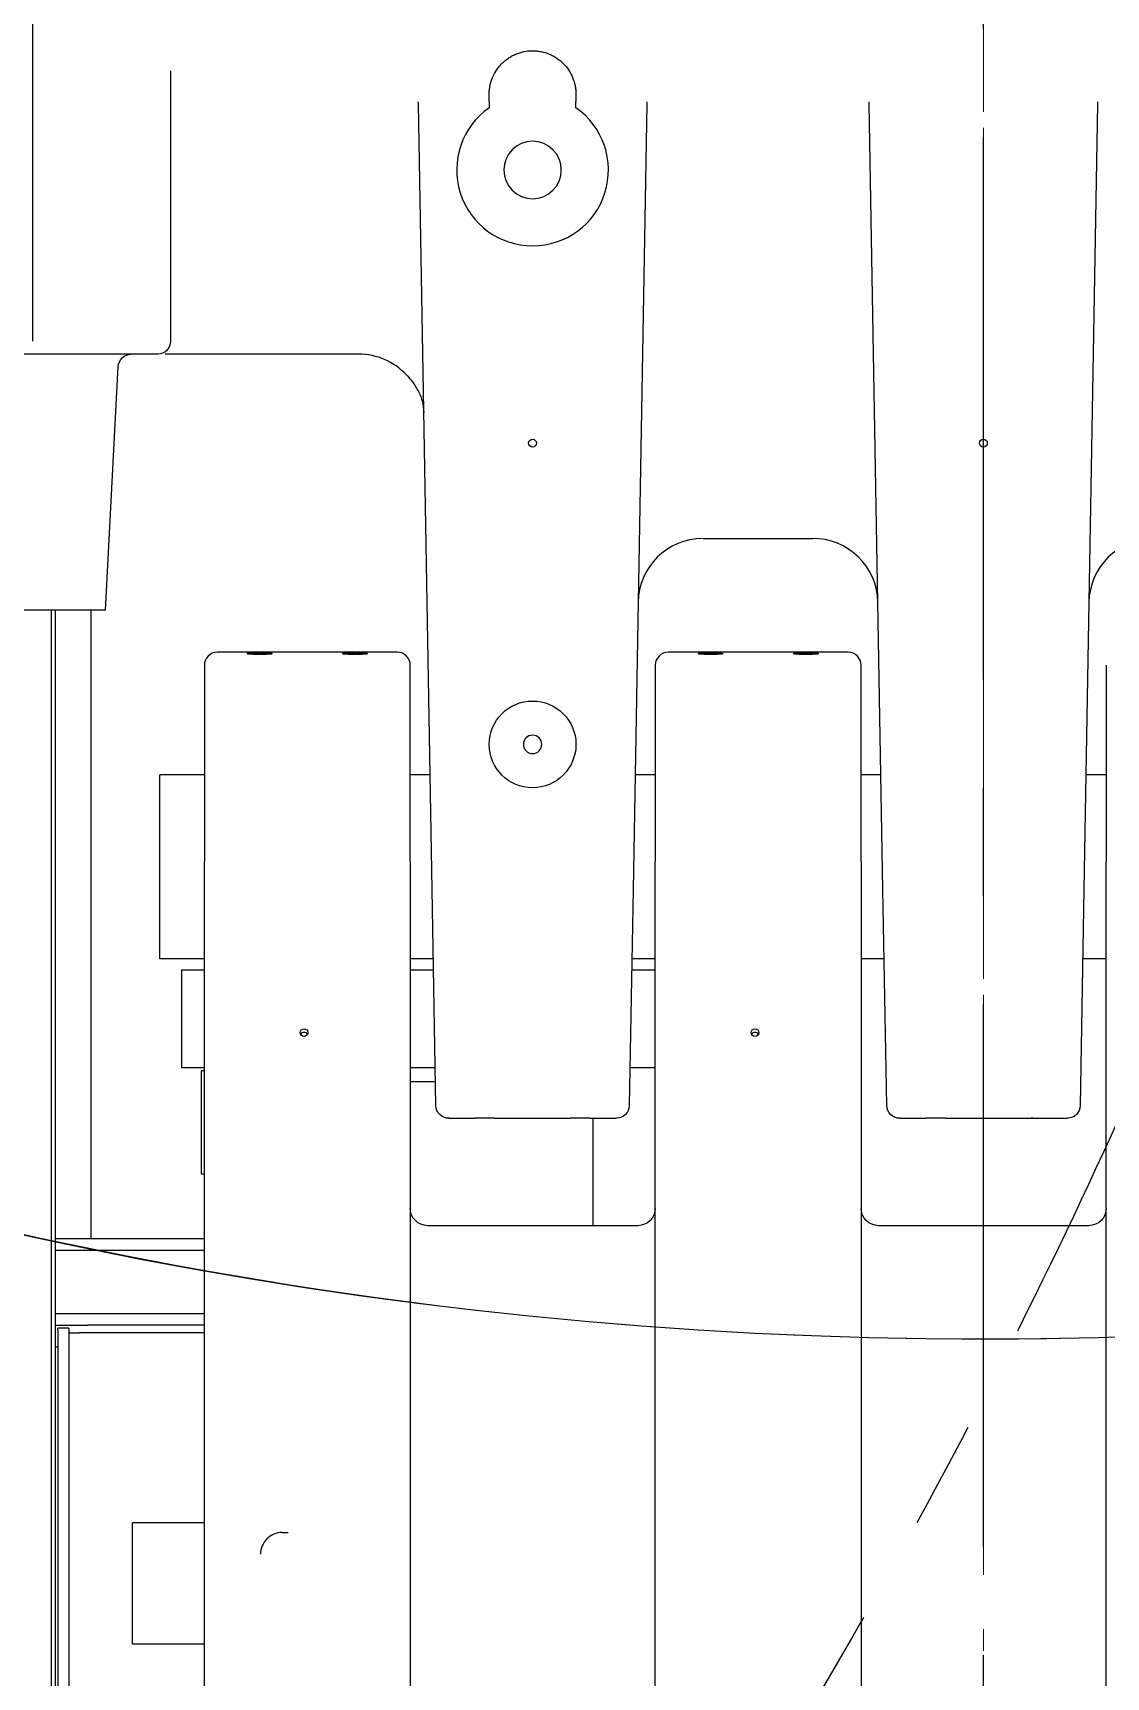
# Model space of a CAD drawing. Header units: millimetres. Extents: x 10462777 to 22643323, y 453826 to 1389191.
# Drawn here: x 11281669 to 11282164, y 582069 to 582828 of the extents above; entities that cross this region are included whole.
import ezdxf

# ---------------------------------------------------------------- set-up
doc = ezdxf.new("R2010")
doc.units = ezdxf.units.MM
doc.header["$LTSCALE"] = 200
doc.header["$MEASUREMENT"] = 0
for name, pattern in [('CENTER', [2, 1.25, -0.25, 0.25, -0.25]), ('CENTER2', [1.125, 0.75, -0.125, 0.125, -0.125]), ('PHANTOM', [2.5, 1.25, -0.25, 0.25, -0.25, 0.25, -0.25])]:
    doc.linetypes.add(name, pattern=pattern)
doc.layers.get('0').update_dxf_attribs({"linetype": 'CONTINUOUS'})
for name, color, linetype in [('1', 1, 'CENTER'), ('2', 2, 'CONTINUOUS'), ('DV1_DEFAULT', 7, 'CONTINUOUS')]:
    doc.layers.add(name, color=color, linetype=linetype)
doc.layers.add('LAYOUT', color=8, linetype='CONTINUOUS', lineweight=25)

# ---------------------------------------------------------------- blocks, each defined once
blk = doc.blocks.new('r710ic')
at = {"layer": 'DV1_DEFAULT', "color": 1, "linetype": 'CENTER2', "lineweight": 0}
for p, q in [((274132.55, 104232.63), (269847.55, 104232.63)), ((269950.18, 104232.63), (274235.19, 104232.63))]:
    blk.add_line(p, q, dxfattribs=at)
at = {"layer": 'DV1_DEFAULT', "color": 7, "linetype": 'Continuous', "lineweight": 0}
blk.add_arc((272041.37, 104232.63), 2050.12, 337.10565, 23.79911, dxfattribs=at)
at = {"layer": 'LAYOUT', "color": 3}
blk.add_circle((272041.37, 104232.63), 2050.12, dxfattribs=at)
blk = doc.blocks.new('A$C7DA30AB0')
at = {"layer": 'LAYOUT', "color": 6, "linetype": 'PHANTOM'}
blk.add_circle((3030.45, 3025.99, 0), 2693.02, dxfattribs=at)

msp = doc.modelspace()

# ---------------------------------------------------------------- linework, layer by layer
at = {"layer": '1', "color": 23, "linetype": 'CENTER'}
msp.add_line((11282107.87228, 579329.36568, 0), (11282107.87228, 587294.33381, 0), dxfattribs=at)
at = {"layer": '2', "color": 124, "linetype": 'Continuous'}
for p, q in [((11281669.35753, 582685.41335, 0), (11281669.35753, 582889.2026, 0)), ((11281732.86696, 582810.16343, 0), (11281732.86696, 582685.41335, 0)), ((11281853.525, 582432.53362, 0), (11281847.20231, 582794.76048, 0)), ((11281879.86905, 582795.95448, 0), (11281879.86905, 582799.41497, 0)), ((11281879.86905, 582795.95448, 0), (11281879.86905, 582793.13769, 0)), ((11281919.86961, 582799.41497, 0), (11281919.86961, 582795.95448, 0)), ((11281919.86961, 582793.13769, 0), (11281919.86961, 582795.95448, 0)), ((11281952.53635, 582794.76048, 0), (11281946.21366, 582432.53362, 0)), ((11282061.52795, 582432.53362, 0), (11282055.20526, 582794.76048, 0)), ((11282160.53931, 582794.76048, 0), (11282154.21661, 582432.53362, 0)), ((11281726.86687, 582679.41326, 0), (11281663.00658, 582679.41326, 0)), ((11281727.21579, 582679.41326, 0), (11281726.86687, 582679.41326, 0)), ((11281819.73436, 582679.41326, 0), (11281738.86704, 582679.41326, 0)), ((11281702.86653, 582561.41158, 0), (11281708.75274, 582673.7272, 0)), ((11281978.52059, 582594.41205, 0), (11282029.22102, 582594.41205, 0)), ((11281702.86653, 582561.41158, 0), (11281442.86284, 582561.41158, 0)), ((11281855.26579, 582332.80362, 0), (11281853.525, 582432.53362, 0)), ((11281946.21366, 582432.53362, 0), (11281944.47287, 582332.80362, 0)), ((11282063.26875, 582332.80362, 0), (11282061.52795, 582432.53362, 0)), ((11282154.21661, 582432.53362, 0), (11282152.47582, 582332.80362, 0)), ((11281861.26496, 582326.90825, 0), (11281873.37594, 582326.90825, 0)), ((11281882.31148, 582326.90825, 0), (11281917.37657, 582326.90825, 0)), ((11281926.3121, 582326.90825, 0), (11281938.47369, 582326.90825, 0)), ((11282069.26792, 582326.90825, 0), (11282081.3789, 582326.90825, 0)), ((11282090.31443, 582326.90825, 0), (11282125.43013, 582326.90825, 0)), ((11282134.36567, 582326.90825, 0), (11282146.47665, 582326.90825, 0))]:
    msp.add_line(p, q, dxfattribs=at)
at = {"layer": '2', "color": 252, "linetype": 'Continuous'}
for p, q in [((11281677.86618, 582561.3569, 0), (11281677.86618, 581835.92831, 0)), ((11281679.8662, 581835.96081, 0), (11281679.8662, 582561.35424, 0)), ((11281696.11644, 582561.41805, 0), (11281696.11644, 582271.43373, 0)), ((11281837.46844, 582541.91131, 0), (11281754.46726, 582541.91131, 0)), ((11282045.4714, 582541.91131, 0), (11281962.47022, 582541.91131, 0)), ((11281748.46718, 582535.91122, 0), (11281748.46718, 582445.34482, 0)), ((11281843.46853, 582445.34482, 0), (11281843.46853, 582535.91122, 0)), ((11281956.47013, 582535.91122, 0), (11281956.47013, 582445.34482, 0)), ((11282051.47148, 582445.34482, 0), (11282051.47148, 582535.91122, 0)), ((11282164.47309, 582535.91122, 0), (11282164.47309, 582445.34482, 0)), ((11281748.47632, 582485.41051, 0), (11281727.86689, 582485.41051, 0)), ((11281727.86689, 582400.4093, 0), (11281727.86689, 582485.41051, 0)), ((11281852.60881, 582485.41051, 0), (11281843.4779, 582485.41051, 0)), ((11281956.48177, 582485.41051, 0), (11281947.13852, 582485.41051, 0)), ((11282060.61427, 582485.41051, 0), (11282051.47156, 582485.41051, 0)), ((11282164.46363, 582485.41051, 0), (11282155.13217, 582485.41051, 0)), ((11281748.46718, 581853.79938, 0), (11281748.46718, 582445.34482, 0)), ((11281843.46853, 582445.34482, 0), (11281843.46853, 581853.79938, 0)), ((11281956.47013, 581853.79938, 0), (11281956.47013, 582445.34482, 0)), ((11282051.47148, 582445.34482, 0), (11282051.47148, 581853.79938, 0)), ((11282164.47309, 581853.79938, 0), (11282164.47309, 582445.34482, 0)), ((11281748.47632, 582400.4093, 0), (11281727.86689, 582400.4093, 0)), ((11281854.09524, 582400.4093, 0), (11281843.4779, 582400.4093, 0)), ((11281956.48177, 582400.4093, 0), (11281945.66389, 582400.4093, 0)), ((11282062.0889, 582400.4093, 0), (11282051.47156, 582400.4093, 0)), ((11282164.46363, 582400.4093, 0), (11282153.64575, 582400.4093, 0)), ((11281737.86703, 582395.25922, 0), (11281737.86703, 582350.25859, 0)), ((11281748.46533, 582395.25922, 0), (11281737.86703, 582395.25922, 0)), ((11281854.18275, 582395.25922, 0), (11281843.46362, 582395.25922, 0)), ((11281956.47157, 582395.25922, 0), (11281945.56499, 582395.25922, 0)), ((11281748.46533, 582350.25859, 0), (11281737.86703, 582350.25859, 0)), ((11281748.46718, 582348.77662, 0), (11281746.96716, 582348.77662, 0)), ((11281746.96716, 582348.7417, 0), (11281746.96716, 582348.77662, 0)), ((11281746.96716, 582348.7417, 0), (11281746.96716, 582331.181, 0)), ((11281854.96964, 582350.25859, 0), (11281843.46362, 582350.25859, 0)), ((11281956.47157, 582350.25859, 0), (11281944.77931, 582350.25859, 0)), ((11281855.08051, 582343.73063, 0), (11281843.46711, 582343.73063, 0)), ((11281746.96716, 582331.181, 0), (11281746.96716, 582324.56943, 0)), ((11281746.96716, 582324.56943, 0), (11281746.96716, 582306.67394, 0)), ((11281927.86973, 582277.36802, 0), (11281927.86973, 582326.90825, 0)), ((11281746.96716, 582306.67394, 0), (11281746.96716, 582301.32026, 0)), ((11281746.96716, 582301.32026, 0), (11281748.46718, 582301.32026, 0)), ((11281948.47002, 582277.36881, 0), (11281851.46864, 582277.36881, 0)), ((11282156.47297, 582277.36881, 0), (11282059.4716, 582277.36881, 0)), ((11281679.87186, 582271.40747, 0), (11281748.48214, 582271.40747, 0)), ((11281748.48309, 582265.90739, 0), (11281679.87281, 582265.90739, 0)), ((11281679.8662, 582231.4069, 0), (11281681.27183, 582231.4069, 0)), ((11281679.87281, 582236.90698, 0), (11281748.48309, 582236.90698, 0)), ((11281681.27701, 582231.4069, 0), (11281694.71481, 582231.4069, 0)), ((11281748.47862, 582231.4069, 0), (11281694.7126, 582231.4069, 0)), ((11281685.86629, 582230.11367, 0), (11281680.86622, 582230.11367, 0)), ((11281680.86622, 582229.11366, 0), (11281680.86622, 582230.11367, 0)), ((11281680.86622, 582229.11366, 0), (11281680.86622, 581835.90497, 0)), ((11281685.86629, 582230.11367, 0), (11281685.86629, 582229.11366, 0)), ((11281685.86629, 582229.11366, 0), (11281685.86629, 581835.90497, 0)), ((11281748.47834, 582227.85852, 0), (11281690.86636, 582227.85852, 0)), ((11281679.8662, 582221.40676, 0), (11281680.86627, 582221.40676, 0)), ((11281784.36769, 582135.7892, 0), (11281787.1377, 582135.7892, 0))]:
    msp.add_line(p, q, dxfattribs=at)
at = {"layer": '2', "color": 163, "linetype": 'Continuous'}
for p, q in [((11281748.46921, 582140.3056, 0), (11281715.36671, 582140.3056, 0)), ((11281715.36671, 582084.30481, 0), (11281715.36671, 582140.3056, 0)), ((11281748.46921, 582084.30481, 0), (11281715.36671, 582084.30481, 0))]:
    msp.add_line(p, q, dxfattribs=at)
at = {"layer": '2', "color": 124, "linetype": 'Continuous', "extrusion": (0, 0, -1)}
for centre, radius in [((-11281899.86933, 582764.41447, 0), 13.25019), ((-11281899.86933, 582499.4107, 0), 4.25006)]:
    msp.add_circle(centre, radius, dxfattribs=at)
at = {"layer": '2', "color": 124, "linetype": 'Continuous'}
for centre, radius in [((11281899.86933, 582638.41268, 0), 1.80003), ((11282107.87228, 582638.41268, 0), 1.80003), ((11281899.86933, 582499.4107, 0), 20.00028)]:
    msp.add_circle(centre, radius, dxfattribs=at)
for centre, radius, start, end in [((11281899.86933, 582764.41447, 0), 35.0005, 124.84990454, 55.15009546), ((11281819.73436, 582649.41283, 0), 30.00043, 43.34805053, 90), ((11281978.52059, 582564.41163, 0), 30.00043, 90.40924536, 179.00000004), ((11282029.22102, 582564.41163, 0), 30.00043, 0.99999996, 90.51429379), ((11282186.52355, 582564.41163, 0), 30.00043, 90.40924536, 179.00000004)]:
    msp.add_arc(centre, radius, start, end, dxfattribs=at)
at = {"layer": '2', "color": 124, "linetype": 'Continuous', "extrusion": (0, 0, -1)}
for centre, start, end in [((-11281714.74461, 582673.41318, 0), 3.00000005, 90), ((-11281726.86687, 582685.41335, 0), 180, 270), ((-11281861.26496, 582332.90834, 0), 270.00146305, 359.00000004), ((-11281938.47369, 582332.90834, 0), 180.99999996, 268.44733529), ((-11282069.26792, 582332.90834, 0), 270.00146305, 359.00000004), ((-11282146.47665, 582332.90834, 0), 180.99999996, 268.44733529)]:
    msp.add_arc(centre, 6.00009, start, end, dxfattribs=at)
at = {"layer": '2', "color": 252, "linetype": 'Continuous'}
for centre, start, end in [((11281754.46726, 582535.91122, 0), 90, 180), ((11281837.46844, 582535.91122, 0), 0, 90), ((11281962.47022, 582535.91122, 0), 90, 180), ((11282045.4714, 582535.91122, 0), 0, 90)]:
    msp.add_arc(centre, 6.00009, start, end, dxfattribs=at)
at = {"layer": '2', "color": 252, "linetype": 'Continuous', "extrusion": (0, 0, -1)}
for centre, start, end in [((-11281851.46864, 582285.36892, 0), 270, 0), ((-11281948.47002, 582285.36892, 0), 180, 270), ((-11282059.4716, 582285.36892, 0), 270, 0), ((-11282156.47297, 582285.36892, 0), 180, 270)]:
    msp.add_arc(centre, 8.00011, start, end, dxfattribs=at)
at = {"layer": '2', "color": 124, "linetype": 'Continuous'}
for centre, major_axis, ratio, start_param, end_param in [((11281817.20665, 582794.23051, 0), (-0.62668, 36.79318), 0.815259284, 4.712907246, 4.741353576), ((11281982.5321, 582794.23051, 0), (-0.62667, -36.79324), 0.815260537, 4.683424297, 4.711870583), ((11282025.20952, 582794.23051, 0), (-0.62667, 36.79323), 0.815260395, 4.712907364, 4.741353655), ((11282190.53506, 582794.23051, 0), (-0.62667, -36.79324), 0.815260582, 4.683424294, 4.711870578)]:
    msp.add_ellipse(centre, major_axis=major_axis, ratio=ratio, start_param=start_param, end_param=end_param, dxfattribs=at)
at = {"layer": '2', "color": 172, "linetype": 'Continuous'}
for centre in [(11281772.46752, 582541.28564, 0), (11281775.46756, 582541.28564, 0), (11281816.46815, 582541.28564, 0), (11281819.46819, 582541.28564, 0), (11281980.47047, 582541.28564, 0), (11281983.47052, 582541.28564, 0), (11282024.4711, 582541.28564, 0), (11282027.47114, 582541.28564, 0)]:
    msp.add_ellipse(centre, major_axis=(-4.25006, 0), ratio=0.107732801, dxfattribs=at)
at = {"layer": '2', "color": 252, "linetype": 'Continuous'}
for centre in [(11281794.46783, 582366.4557, 0), (11282002.47079, 582366.4557, 0)]:
    msp.add_ellipse(centre, major_axis=(1.80003, 0), ratio=0.994179885, dxfattribs=at)
for centre, major_axis, ratio, start_param, end_param in [((11281794.46783, 582364.73195, 0), (1.80003, 0), 0.994179885, 0.502554457, 2.639034506), ((11282002.47079, 582364.73195, 0), (1.80003, 0), 0.994179885, 0.502554457, 2.639034506), ((11281690.86636, 582227.98726, 0), (-5.00007, 0), 0.025747205, 0, 1.570796327), ((11281784.36769, 582125.79237, 0), (-10.00014, 0), 0.999668486, 4.71238898, 6.283185307)]:
    msp.add_ellipse(centre, major_axis=major_axis, ratio=ratio, start_param=start_param, end_param=end_param, dxfattribs=at)
at = {"layer": '2', "color": 124, "linetype": 'Continuous'}
for points, knots in [([(11281879.86905, 582799.41497, 0), (11281879.86905, 582800.08237, 0), (11281879.90236, 582800.74299, 0), (11281880.03266, 582802.05128, 0), (11281880.12966, 582802.69896, 0), (11281880.38639, 582803.98162, 0), (11281880.54613, 582804.61661, 0), (11281880.78559, 582805.40239, 0), (11281880.83548, 582805.55915, 0), (11281880.93928, 582805.87187, 0), (11281880.99324, 582806.02796, 0), (11281881.1603, 582806.49253, 0), (11281881.27879, 582806.79804, 0), (11281881.90603, 582808.30522, 0), (11281882.51803, 582809.44631, 0), (11281883.4192, 582810.7952, 0), (11281883.60631, 582811.06107, 0), (11281883.99452, 582811.58493, 0), (11281884.19596, 582811.84327, 0), (11281884.81524, 582812.59866, 0), (11281885.24974, 582813.07862, 0), (11281886.1613, 582813.99297, 0), (11281886.63837, 582814.42733, 0), (11281887.63573, 582815.25064, 0), (11281888.15602, 582815.63958, 0), (11281888.97045, 582816.18795, 0), (11281889.24795, 582816.36504, 0), (11281889.80827, 582816.70351, 0), (11281890.09181, 582816.8654, 0), (11281890.95249, 582817.32938, 0), (11281891.53969, 582817.60982, 0), (11281892.74117, 582818.11323, 0), (11281893.35545, 582818.3362, 0), (11281894.29799, 582818.62641, 0), (11281894.6157, 582818.71576, 0), (11281895.25839, 582818.87931, 0), (11281895.58412, 582818.95361, 0), (11281897.21159, 582819.28233, 0), (11281898.5226, 582819.41346, 0), (11281900.5025, 582819.41612, 0), (11281901.16471, 582819.38442, 0), (11281901.99538, 582819.30263, 0), (11281902.16167, 582819.28415, 0), (11281902.49248, 582819.24318, 0), (11281902.65726, 582819.22068, 0), (11281903.14972, 582819.14719, 0), (11281903.47555, 582819.09021, 0), (11281905.09259, 582818.76618, 0), (11281906.34775, 582818.38287, 0), (11281907.86963, 582817.74841, 0), (11281908.17218, 582817.61338, 0), (11281908.76631, 582817.33042, 0), (11281909.05858, 582817.18223, 0), (11281909.92142, 582816.71796, 0), (11281910.47804, 582816.38221, 0), (11281911.55528, 582815.65907, 0), (11281912.0759, 582815.27166, 0), (11281912.82988, 582814.65115, 0), (11281913.07692, 582814.43755, 0), (11281913.561, 582813.99771, 0), (11281913.79663, 582813.77279, 0), (11281914.94346, 582812.62363, 0), (11281915.76182, 582811.6264, 0), (11281916.66355, 582810.28099, 0), (11281916.83778, 582810.00691, 0), (11281917.1738, 582809.44855, 0), (11281917.33591, 582809.16368, 0), (11281917.80099, 582808.29734, 0), (11281918.08063, 582807.70849, 0), (11281918.83077, 582805.90844, 0), (11281919.21342, 582804.66408, 0), (11281919.53929, 582803.04988, 0), (11281919.59681, 582802.72379, 0), (11281919.69583, 582802.0667, 0), (11281919.7371, 582801.73729, 0), (11281919.83628, 582800.74647, 0), (11281919.86961, 582800.08247, 0), (11281919.86961, 582799.41497, 0)], [0, 0, 0, 0, 0.03125, 0.03125, 0.0625, 0.0625, 0.09375, 0.09375, 0.1015625, 0.1015625, 0.109375, 0.109375, 0.125, 0.125, 0.1875, 0.1875, 0.203125, 0.203125, 0.21875, 0.21875, 0.25, 0.25, 0.28125, 0.28125, 0.3125, 0.3125, 0.328125, 0.328125, 0.34375, 0.34375, 0.375, 0.375, 0.40625, 0.40625, 0.421875, 0.421875, 0.4375, 0.4375, 0.5, 0.5, 0.53125, 0.53125, 0.5390625, 0.5390625, 0.546875, 0.546875, 0.5625, 0.5625, 0.625, 0.625, 0.640625, 0.640625, 0.65625, 0.65625, 0.6875, 0.6875, 0.71875, 0.71875, 0.734375, 0.734375, 0.75, 0.75, 0.8125, 0.8125, 0.828125, 0.828125, 0.84375, 0.84375, 0.875, 0.875, 0.9375, 0.9375, 0.953125, 0.953125, 0.96875, 0.96875, 1, 1, 1, 1]), ([(11281738.86704, 582679.41326, 0), (11281738.71279, 582679.41326, 0), (11281738.55726, 582679.41326, 0), (11281738.24756, 582679.41326, 0), (11281737.78328, 582679.41326, 0), (11281737.32058, 582679.41326, 0), (11281736.39942, 582679.41326, 0), (11281735.79095, 582679.41326, 0), (11281733.99979, 582679.41326, 0), (11281732.85011, 582679.41326, 0), (11281731.30748, 582679.41326, 0), (11281730.83911, 582679.41326, 0), (11281730.39884, 582679.41326, 0)], [0, 0, 0, 0, 0.050695784, 0.050695784, 0.101391569, 0.202783137, 0.202783137, 0.405566275, 0.405566275, 0.81113255, 0.81113255, 1, 1, 1, 1]), ([(11281841.55059, 582670.00598, 0), (11281842.51638, 582668.98283, 0), (11281843.49117, 582667.8854, 0), (11281845.34067, 582665.48255, 0), (11281846.21662, 582664.17761, 0), (11281847.37225, 582662.00577, 0), (11281847.7322, 582661.24237, 0), (11281848.37273, 582659.65609, 0), (11281848.6543, 582658.83217, 0), (11281849.36153, 582656.25989, 0), (11281849.6521, 582654.41189, 0), (11281849.68718, 582652.40194, 0)], [0, 0, 0, 0, 0.25, 0.25, 0.5, 0.5, 0.625, 0.625, 0.75, 0.75, 1, 1, 1, 1]), ([(11281882.36908, 582326.90825, 0), (11281882.36916, 582326.90825, 0), (11281882.36207, 582326.90855, 0), (11281882.33315, 582326.90975, 0), (11281882.31133, 582326.91066, 0), (11281882.22524, 582326.91419, 0), (11281882.1403, 582326.91765, 0), (11281881.97135, 582326.92418, 0), (11281881.90764, 582326.9266, 0), (11281881.76834, 582326.93175, 0), (11281881.69273, 582326.93447, 0), (11281881.44847, 582326.94298, 0), (11281881.26255, 582326.94909, 0), (11281880.84271, 582326.96153, 0), (11281880.61506, 582326.96766, 0), (11281880.24962, 582326.97617, 0), (11281880.1237, 582326.9789, 0), (11281879.86347, 582326.98405, 0), (11281879.72857, 582326.98647, 0), (11281879.31962, 582326.99303, 0), (11281879.03912, 582326.9965, 0), (11281878.6067, 582327.00005, 0), (11281878.46027, 582327.00096, 0), (11281878.16476, 582327.00218, 0), (11281878.01746, 582327.00248, 0), (11281877.57693, 582327.00249, 0), (11281877.28503, 582327.00129, 0), (11281876.8499, 582326.99775, 0), (11281876.70522, 582326.99627, 0), (11281876.42315, 582326.99284, 0), (11281876.14674, 582326.98893, 0), (11281875.88145, 582326.98417, 0), (11281875.62179, 582326.97905, 0), (11281875.49419, 582326.9763, 0), (11281875.1245, 582326.96771, 0), (11281874.89773, 582326.96159, 0), (11281874.58625, 582326.95238, 0), (11281874.48724, 582326.9493, 0), (11281874.29911, 582326.94321, 0), (11281874.21045, 582326.94022, 0), (11281873.96499, 582326.93168, 0), (11281873.8266, 582326.9265, 0), (11281873.65699, 582326.91994, 0), (11281873.60661, 582326.91795, 0), (11281873.52056, 582326.9145, 0), (11281873.48478, 582326.91304, 0), (11281873.39878, 582326.90951, 0), (11281873.36941, 582326.90827, 0), (11281873.36896, 582326.90825, 0)], [0, 0, 0, 0, 0.031248879, 0.031248879, 0.062504133, 0.062504133, 0.125014642, 0.125014642, 0.156269896, 0.156269896, 0.187525151, 0.187525151, 0.25003566, 0.25003566, 0.312546168, 0.312546168, 0.343801423, 0.343801423, 0.375056677, 0.375056677, 0.437567186, 0.437567186, 0.46882244, 0.46882244, 0.500077695, 0.500077695, 0.562588203, 0.562588203, 0.593843458, 0.593843458, 0.625098712, 0.656353966, 0.656353966, 0.687609221, 0.687609221, 0.75011973, 0.75011973, 0.781374984, 0.781374984, 0.812630238, 0.812630238, 0.875140747, 0.875140747, 0.906396002, 0.906396002, 0.937651256, 0.937651256, 1, 1, 1, 1]), ([(11281926.36971, 582326.90825, 0), (11281926.36978, 582326.90825, 0), (11281926.3627, 582326.90855, 0), (11281926.33378, 582326.90975, 0), (11281926.31196, 582326.91066, 0), (11281926.22586, 582326.91419, 0), (11281926.14093, 582326.91765, 0), (11281925.97197, 582326.92418, 0), (11281925.90827, 582326.9266, 0), (11281925.76896, 582326.93175, 0), (11281925.69336, 582326.93447, 0), (11281925.4491, 582326.94298, 0), (11281925.26317, 582326.94909, 0), (11281924.84334, 582326.96153, 0), (11281924.61568, 582326.96766, 0), (11281924.25025, 582326.97617, 0), (11281924.12433, 582326.9789, 0), (11281923.86409, 582326.98405, 0), (11281923.7292, 582326.98647, 0), (11281923.32025, 582326.99303, 0), (11281923.03975, 582326.9965, 0), (11281922.60733, 582327.00005, 0), (11281922.4609, 582327.00096, 0), (11281922.16538, 582327.00218, 0), (11281922.01809, 582327.00248, 0), (11281921.57756, 582327.00249, 0), (11281921.28565, 582327.00129, 0), (11281920.85053, 582326.99775, 0), (11281920.70584, 582326.99627, 0), (11281920.42377, 582326.99284, 0), (11281920.14736, 582326.98893, 0), (11281919.88207, 582326.98417, 0), (11281919.62241, 582326.97905, 0), (11281919.49481, 582326.9763, 0), (11281919.12512, 582326.96771, 0), (11281918.89836, 582326.96159, 0), (11281918.58688, 582326.95238, 0), (11281918.48786, 582326.9493, 0), (11281918.29974, 582326.94321, 0), (11281918.21107, 582326.94022, 0), (11281917.96561, 582326.93168, 0), (11281917.82722, 582326.9265, 0), (11281917.65762, 582326.91994, 0), (11281917.60724, 582326.91795, 0), (11281917.52118, 582326.9145, 0), (11281917.4854, 582326.91304, 0), (11281917.3994, 582326.90951, 0), (11281917.37003, 582326.90827, 0), (11281917.36958, 582326.90825, 0)], [0, 0, 0, 0, 0.031248885, 0.031248885, 0.062504139, 0.062504139, 0.125014648, 0.125014648, 0.156269902, 0.156269902, 0.187525156, 0.187525156, 0.250035664, 0.250035664, 0.312546172, 0.312546172, 0.343801426, 0.343801426, 0.375056681, 0.375056681, 0.437567189, 0.437567189, 0.468822443, 0.468822443, 0.500077697, 0.500077697, 0.562588205, 0.562588205, 0.59384346, 0.59384346, 0.625098714, 0.656353968, 0.656353968, 0.687609222, 0.687609222, 0.75011973, 0.75011973, 0.781374984, 0.781374984, 0.812630239, 0.812630239, 0.875140747, 0.875140747, 0.906396001, 0.906396001, 0.937651255, 0.937651255, 1, 1, 1, 1]), ([(11282090.37204, 582326.90825, 0), (11282090.37211, 582326.90825, 0), (11282090.36503, 582326.90855, 0), (11282090.33611, 582326.90975, 0), (11282090.31429, 582326.91066, 0), (11282090.22819, 582326.91419, 0), (11282090.14325, 582326.91765, 0), (11282089.9743, 582326.92418, 0), (11282089.9106, 582326.9266, 0), (11282089.77129, 582326.93175, 0), (11282089.69568, 582326.93447, 0), (11282089.45143, 582326.94298, 0), (11282089.2655, 582326.94909, 0), (11282088.84567, 582326.96153, 0), (11282088.61801, 582326.96766, 0), (11282088.25258, 582326.97617, 0), (11282088.12665, 582326.9789, 0), (11282087.86642, 582326.98405, 0), (11282087.73153, 582326.98647, 0), (11282087.32258, 582326.99303, 0), (11282087.04208, 582326.9965, 0), (11282086.60966, 582327.00005, 0), (11282086.46323, 582327.00096, 0), (11282086.16771, 582327.00218, 0), (11282086.02042, 582327.00248, 0), (11282085.57989, 582327.00249, 0), (11282085.28798, 582327.00129, 0), (11282084.85286, 582326.99775, 0), (11282084.70817, 582326.99627, 0), (11282084.4261, 582326.99284, 0), (11282084.14969, 582326.98893, 0), (11282083.8844, 582326.98417, 0), (11282083.62474, 582326.97905, 0), (11282083.49714, 582326.9763, 0), (11282083.12745, 582326.96771, 0), (11282082.90069, 582326.96159, 0), (11282082.58921, 582326.95238, 0), (11282082.49019, 582326.9493, 0), (11282082.30207, 582326.94321, 0), (11282082.2134, 582326.94022, 0), (11282081.96794, 582326.93168, 0), (11282081.82955, 582326.9265, 0), (11282081.65995, 582326.91994, 0), (11282081.60957, 582326.91795, 0), (11282081.52351, 582326.9145, 0), (11282081.48773, 582326.91304, 0), (11282081.40173, 582326.90951, 0), (11282081.37236, 582326.90827, 0), (11282081.37191, 582326.90825, 0)], [0, 0, 0, 0, 0.031248854, 0.031248854, 0.062504108, 0.062504108, 0.125014618, 0.125014618, 0.156269873, 0.156269873, 0.187525128, 0.187525128, 0.250035637, 0.250035637, 0.312546147, 0.312546147, 0.343801402, 0.343801402, 0.375056656, 0.375056656, 0.437567166, 0.437567166, 0.468822421, 0.468822421, 0.500077676, 0.500077676, 0.562588185, 0.562588185, 0.59384344, 0.59384344, 0.625098695, 0.65635395, 0.65635395, 0.687609204, 0.687609204, 0.750119714, 0.750119714, 0.781374969, 0.781374969, 0.812630224, 0.812630224, 0.875140733, 0.875140733, 0.906395988, 0.906395988, 0.937651243, 0.937651243, 1, 1, 1, 1]), ([(11282125.37253, 582326.90825, 0), (11282125.37246, 582326.90825, 0), (11282125.37954, 582326.90855, 0), (11282125.40846, 582326.90975, 0), (11282125.43028, 582326.91066, 0), (11282125.51638, 582326.91419, 0), (11282125.60131, 582326.91765, 0), (11282125.77027, 582326.92418, 0), (11282125.83397, 582326.9266, 0), (11282125.97328, 582326.93175, 0), (11282126.04888, 582326.93447, 0), (11282126.29314, 582326.94298, 0), (11282126.47906, 582326.94909, 0), (11282126.8989, 582326.96153, 0), (11282127.12655, 582326.96766, 0), (11282127.49199, 582326.97617, 0), (11282127.61791, 582326.9789, 0), (11282127.87815, 582326.98405, 0), (11282128.01304, 582326.98647, 0), (11282128.42199, 582326.99303, 0), (11282128.70249, 582326.9965, 0), (11282129.13491, 582327.00005, 0), (11282129.28134, 582327.00096, 0), (11282129.57686, 582327.00218, 0), (11282129.72415, 582327.00248, 0), (11282130.16468, 582327.00249, 0), (11282130.45659, 582327.00129, 0), (11282130.89171, 582326.99775, 0), (11282131.0364, 582326.99627, 0), (11282131.31847, 582326.99284, 0), (11282131.59488, 582326.98893, 0), (11282131.86017, 582326.98417, 0), (11282132.11983, 582326.97905, 0), (11282132.24743, 582326.9763, 0), (11282132.61712, 582326.96771, 0), (11282132.84388, 582326.96159, 0), (11282133.15536, 582326.95238, 0), (11282133.25438, 582326.9493, 0), (11282133.4425, 582326.94321, 0), (11282133.53117, 582326.94022, 0), (11282133.77663, 582326.93168, 0), (11282133.91502, 582326.9265, 0), (11282134.08462, 582326.91994, 0), (11282134.135, 582326.91795, 0), (11282134.22106, 582326.9145, 0), (11282134.25684, 582326.91304, 0), (11282134.34283, 582326.90951, 0), (11282134.37221, 582326.90827, 0), (11282134.37266, 582326.90825, 0)], [0, 0, 0, 0, 0.031248862, 0.031248862, 0.062504117, 0.062504117, 0.125014627, 0.125014627, 0.156269883, 0.156269883, 0.187525138, 0.187525138, 0.250035648, 0.250035648, 0.312546159, 0.312546159, 0.343801414, 0.343801414, 0.375056669, 0.375056669, 0.43756718, 0.43756718, 0.468822435, 0.468822435, 0.50007769, 0.50007769, 0.5625882, 0.5625882, 0.593843456, 0.593843456, 0.625098711, 0.656353966, 0.656353966, 0.687609221, 0.687609221, 0.750119732, 0.750119732, 0.781374987, 0.781374987, 0.812630242, 0.812630242, 0.875140753, 0.875140753, 0.906396008, 0.906396008, 0.937651263, 0.937651263, 1, 1, 1, 1]), ([(11282130.86581, 582326.99789, 0), (11282130.82908, 582326.99823, 0), (11282130.79222, 582326.99855, 0), (11282130.46414, 582327.00125, 0), (11282130.16993, 582327.00248, 0), (11282129.8726, 582327.00248, 0)], [0, 0, 0, 0, 0.112685114, 0.112685114, 1, 1, 1, 1])]:
    msp.add_open_spline(points, degree=3, knots=knots, dxfattribs=at)

# ---------------------------------------------------------------- block references
at = {"ltscale": 10}
msp.add_blockref('A$C7DA30AB0', (11276684.40366, 580408.4363, 0), dxfattribs=at)
at = {"layer": 'LAYOUT', "color": 2, "rotation": 270}
msp.add_blockref('r710ic', (11177875.24796, 856316.46559, 0), dxfattribs=at)

doc.saveas('drawing.dxf')
